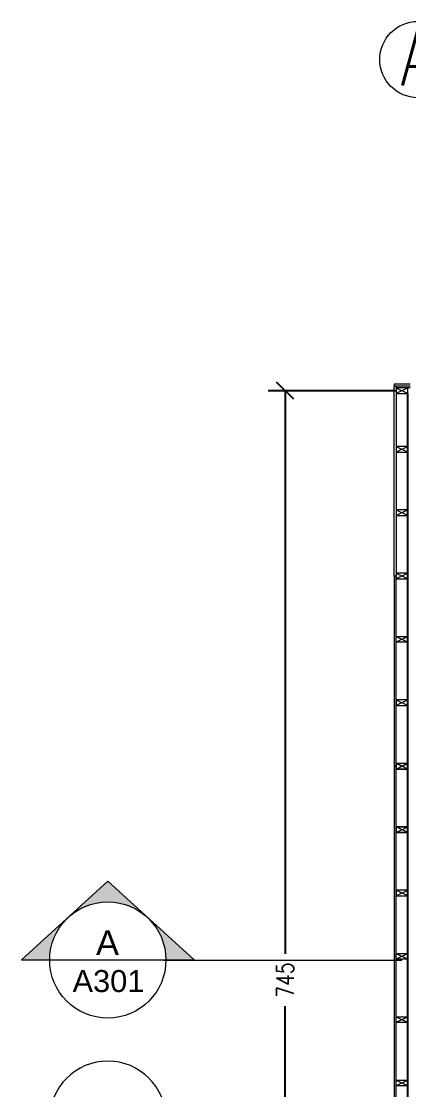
# Model space of a CAD drawing. Header units: centimetres. Extents: x 625 to 2942, y 2058 to 3293.
# Drawn here: x 1834 to 2079, y 2614 to 3289 of the extents above; entities that cross this region are included whole.
import ezdxf

# ---------------------------------------------------------------- set-up
doc = ezdxf.new("R2010")
doc.units = ezdxf.units.CM
doc.header["$MEASUREMENT"] = 0
doc.layers.get('DEFPOINTS').update_dxf_attribs({"color": 210})
for name, color, linetype, lineweight in [('A-ANNO-DIMS', 3, 'Continuous', 18), ('A-ANNO-SYMB', 3, 'Continuous', 18), ('A-ELEV-MBE2', 4, 'Continuous', 25), ('A-WALL-STUD', 3, 'Continuous', 18)]:
    doc.layers.add(name, color=color, linetype=linetype, lineweight=lineweight)
doc.styles.add('E-ROMANS', font='romans.shx', dxfattribs={"width": 0.8})
doc.styles.get("Standard").update_dxf_attribs({"font": 'arial.ttf'})
doc.dimstyles.new('QUOTE', dxfattribs={"dimtxt": 0.18, "dimasz": 0.18, "dimexe": 0.18, "dimexo": 0.0625, "dimgap": 0.09, "dimtad": 0, "dimdec": 4, "dimzin": 0, "dimdsep": 46, "dimtxsty": 'E-ROMANS', "dimblk": 'OBLIQUE', "dimblk1": 'OBLIQUE', "dimblk2": 'OBLIQUE', "dimcen": 0.09, "dimadec": 0, "dimazin": 0, "dimtfac": 1, "dimtdec": 4, "dimtofl": 0, "dimtmove": 0, "dimatfit": 3, "dimldrblk": 'OBLIQUE', "dimfxl": 1, "dimtolj": 1, "dimtzin": 0, "dimarcsym": 0})

# ---------------------------------------------------------------- blocks, each defined once
blk = doc.blocks.new('Sezioni')
h = blk.add_hatch(color=256)
h.dxf.hatch_style = 1
h.paths.add_polyline_path([(52520.8, 47455.1), (52264, 47220.9), (52417.6, 47220.9, -0.210523)])
h.paths.add_polyline_path([(52735.1, 47651.7), (52520.8, 47455.1, -0.388338), (52949.4, 47455.1)])
h.paths.add_polyline_path([(52949.4, 47455.1, -0.210523), (53052.6, 47220.9), (53206.2, 47220.9)])
blk.add_lwpolyline([(52264, 47220.9), (53206.2, 47220.9), (52735.1, 47651.7)], close=True)
blk.add_circle((52735.1, 47220.9), 317.5)
blk = doc.blocks.new('_Oblique')
at = {"color": 0, "linetype": 'ByBlock', "lineweight": -2}
blk.add_line((-0.5, -0.5), (0.5, 0.5), dxfattribs=at)
blk = doc.blocks.new('*D73')
at = {"layer": 'A-ANNO-DIMS', "color": 0, "lineweight": -2, "transparency": 16777216}
for p, q in [((2070.6, 3055.64), (1989.71, 3055.64)), ((2000.51, 3055.64), (2000.51, 2699.78)), ((2000.51, 2310.91), (2000.51, 2666.77)), ((2070.58, 2310.91), (1989.71, 2310.91))]:
    blk.add_line(p, q, dxfattribs=at)
at = {"layer": 'DEFPOINTS', "color": 0, "transparency": 16777216}
for p in [(2000.51, 3055.64), (2074.35, 3055.64), (2074.33, 2310.91)]:
    blk.add_point(p, dxfattribs=at)
at = {"layer": 'A-ANNO-DIMS', "color": 0, "lineweight": -2, "transparency": 16777216, "xscale": 10.8, "yscale": 10.8, "zscale": 10.8}
for p, rotation in [((2000.51, 3055.64), 90), ((2000.51, 2310.91), 270)]:
    blk.add_blockref('_Oblique', p, dxfattribs=dict(at, rotation=rotation))
at = {"layer": 'A-ANNO-DIMS', "color": 0, "transparency": 16777216, "insert": (2000.51, 2683.27), "char_height": 10.8, "attachment_point": 5, "rotation": 90, "style": 'E-ROMANS'}
blk.add_mtext('\\A1;745', dxfattribs=at)

msp = doc.modelspace()

# ---------------------------------------------------------------- linework, layer by layer
at = {"layer": 'A-ANNO-SYMB'}
msp.add_line((1923.81756, 2695.94893), (2074.25895, 2695.94893), dxfattribs=at)
at = {"layer": 'A-ANNO-SYMB', "color": 7}
for points in [[(2069.39277, 2938.51966), (2069.39591, 3058.63842), (2070.59707, 3058.63839), (2070.59393, 2938.51963)], [(2070.59062, 2818.40479), (2070.59393, 2938.52098), (2069.39277, 2938.52101), (2069.38946, 2818.40482)], [(2070.58757, 2698.28859), (2070.59089, 2818.40479), (2069.38972, 2818.40482), (2069.38641, 2698.28862)], [(2070.58458, 2578.1724), (2070.58757, 2698.28859), (2069.38641, 2698.28862), (2069.38342, 2578.17243)]]:
    msp.add_lwpolyline(points, close=True, dxfattribs=at)
for points in [[(2079.60743, 3059.74349), (2069.39532, 3059.74356), (2069.39532, 3058.6425), (2079.60742, 3058.64242)], [(2079.60798, 3057.43689), (2070.59697, 3057.43742), (2070.59707, 3058.63839), (2079.60801, 3058.63816)]]:
    msp.add_lwpolyline(points, dxfattribs=at)
at = {"layer": 'A-ANNO-SYMB'}
msp.add_circle((2084.45684, 3264.87363), 24.11422, dxfattribs=at)
at = {"layer": 'A-ELEV-MBE2'}
msp.add_line((2078.08576, 2312.7158), (2078.10418, 3053.83349), dxfattribs=at)
at = {"layer": 'A-WALL-STUD'}
for p, q in [((2078.10427, 3057.43697), (2070.59692, 3053.83368)), ((2070.59701, 3057.43717), (2078.10418, 3053.83349)), ((2078.10351, 3020.39954), (2070.59616, 3016.79624)), ((2070.59625, 3020.39973), (2078.10342, 3016.79605)), ((2078.10217, 2980.36264), (2070.59482, 2976.75934)), ((2070.59491, 2980.36283), (2078.10208, 2976.75915)), ((2078.1025, 2980.36081), (2070.59514, 2976.75751)), ((2070.59524, 2980.361), (2078.10241, 2976.75732)), ((2078.10115, 2940.32391), (2070.5938, 2936.72061)), ((2070.59389, 2940.3241), (2078.10106, 2936.72042)), ((2078.10023, 2900.2838), (2070.59287, 2896.68051)), ((2070.59296, 2900.28399), (2078.10013, 2896.68032)), ((2078.09912, 2860.24644), (2070.59177, 2856.64315)), ((2070.59186, 2860.24663), (2078.09903, 2856.64296)), ((2070.59075, 2816.60428), (2078.0981, 2820.20757)), ((2078.09801, 2816.60409), (2070.59084, 2820.20776)), ((2070.59084, 2816.6029), (2078.09819, 2820.2062)), ((2078.0981, 2816.60271), (2070.59093, 2820.20639)), ((2070.58974, 2776.56555), (2078.09709, 2780.16884)), ((2070.58982, 2776.56417), (2078.09718, 2780.16747)), ((2078.097, 2776.56535), (2070.58983, 2780.16903)), ((2078.09709, 2776.56398), (2070.58992, 2780.16766)), ((2070.58881, 2736.51414), (2078.09616, 2740.11743)), ((2078.09607, 2736.51395), (2070.5889, 2740.11762)), ((2078.09515, 2700.09014), (2070.58779, 2696.48685)), ((2070.58788, 2700.09034), (2078.09505, 2696.48666)), ((2078.09412, 2660.05141), (2070.58677, 2656.44812)), ((2070.58686, 2660.0516), (2078.09403, 2656.44793)), ((2078.09311, 2620.01268), (2070.58575, 2616.40939)), ((2070.58584, 2620.01287), (2078.09302, 2616.4092))]:
    msp.add_line(p, q, dxfattribs=at)
for points in [[(2078.10427, 3057.43697), (2070.59701, 3057.43717), (2070.59692, 3053.83368), (2078.10418, 3053.83349)], [(2078.10351, 3020.39954), (2070.59625, 3020.39973), (2070.59616, 3016.79624), (2078.10342, 3016.79605)], [(2078.10217, 2980.36264), (2070.59491, 2980.36283), (2070.59482, 2976.75934), (2078.10208, 2976.75915)], [(2078.1025, 2980.36081), (2070.59524, 2980.361), (2070.59514, 2976.75751), (2078.10241, 2976.75732)], [(2078.10115, 2940.32391), (2070.59389, 2940.3241), (2070.5938, 2936.72061), (2078.10106, 2936.72042)], [(2070.59296, 2900.28399), (2078.10023, 2900.2838), (2078.10013, 2896.68032), (2070.59287, 2896.68051)], [(2078.09912, 2860.24644), (2070.59186, 2860.24663), (2070.59177, 2856.64315), (2078.09903, 2856.64296)], [(2078.09801, 2816.60409), (2070.59075, 2816.60428), (2070.59084, 2820.20776), (2078.0981, 2820.20757)], [(2070.59084, 2816.6029), (2078.0981, 2816.60271), (2078.09819, 2820.2062), (2070.59093, 2820.20639)], [(2078.097, 2776.56535), (2070.58974, 2776.56555), (2070.58983, 2780.16903), (2078.09709, 2780.16884)], [(2070.58982, 2776.56417), (2078.09709, 2776.56398), (2078.09718, 2780.16747), (2070.58992, 2780.16766)], [(2070.58881, 2736.51414), (2078.09607, 2736.51395), (2078.09616, 2740.11743), (2070.5889, 2740.11762)], [(2070.58788, 2700.09034), (2078.09515, 2700.09014), (2078.09505, 2696.48666), (2070.58779, 2696.48685)], [(2070.58686, 2660.0516), (2078.09412, 2660.05141), (2078.09403, 2656.44793), (2070.58677, 2656.44812)], [(2070.58584, 2620.01287), (2078.09311, 2620.01268), (2078.09302, 2616.4092), (2070.58575, 2616.40939)]]:
    msp.add_lwpolyline(points, close=True, dxfattribs=at)

# ---------------------------------------------------------------- block references
at = {"layer": 'A-ANNO-SYMB', "xscale": 0.1157241476674715, "yscale": 0.1157241476674715, "zscale": 0.1157241476674715}
msp.add_blockref('Sezioni', (-4214.32581, -2768.64428), dxfattribs=at)
at = {"layer": 'A-ANNO-SYMB', "xscale": -0.1157241476674716, "yscale": 0.1157241476674715, "zscale": 0.1157241476674715, "rotation": 179.8362413498016}
msp.add_blockref('Sezioni', (-4198.68247, 8077.36397), dxfattribs=at)

# ---------------------------------------------------------------- texts
at = {"layer": 'A-ANNO-SYMB'}
for s, height, p in [('A', 15.67946, (1880.89402, 2699.01236)), ('A301', 13.906074, (1866.12327, 2675.69193))]:
    msp.add_text(s, height=height, dxfattribs=at).set_placement(p)
at = {"layer": 'A-ANNO-SYMB', "insert": (2073.4962, 3284.45962), "char_height": 35.90383, "attachment_point": 1, "style": 'E-ROMANS'}
msp.add_mtext_dynamic_manual_height_columns('A', width=37.201034, gutter_width=2.5, heights=[0], dxfattribs=at)

# ---------------------------------------------------------------- dimensions: what is measured, and where the dimension line sits
at = {"layer": 'A-ANNO-DIMS'}
dim = msp.add_linear_dim(base=(2000.50765, 3055.63533), p1=(2074.33205, 2310.91415), p2=(2074.3506, 3055.63533), angle=90, text='745', dimstyle='QUOTE', override={"dimscale": 60}, dxfattribs=at)
dim.commit()
dim.dimension.update_dxf_attribs({"geometry": '*D73', "text_midpoint": (2000.50765, 2683.27474)})

doc.saveas('drawing.dxf')
